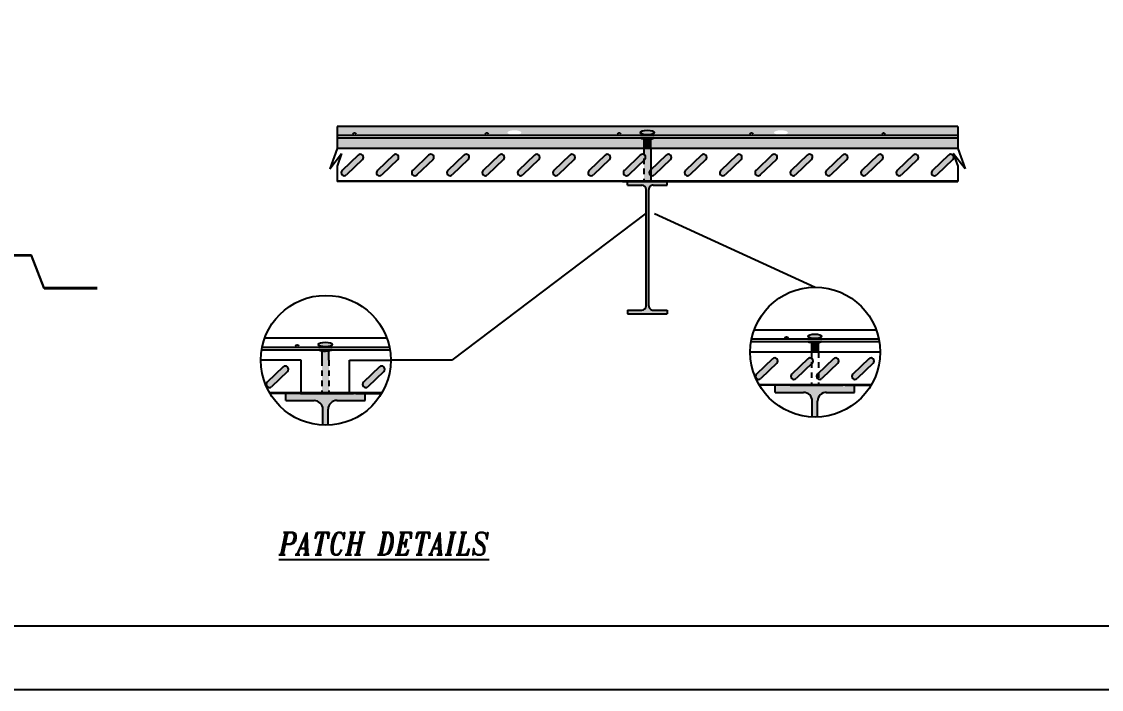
# Model space of a CAD drawing. Header units: inches. Extents: x 460503 to 460688, y 47570 to 48852.
# Drawn here: x 460544.34 to 460568.38, y 47651.02 to 47665.89 of the extents above; entities that cross this region are included whole.
import ezdxf
from ezdxf.enums import TextEntityAlignment as Align

# ---------------------------------------------------------------- set-up
doc = ezdxf.new("R2010")
doc.units = ezdxf.units.IN
doc.header["$MEASUREMENT"] = 0
doc.linetypes.add('HIDDEN2', pattern=[0.1875, 0.125, -0.0625])
for name, color, linetype in [('1', 1, 'Continuous'), ('4C', 4, 'Continuous'), ('DIM', 8, 'Continuous'), ('lateral brace', 5, 'Continuous'), ('Layer4', 118, 'Continuous')]:
    doc.layers.add(name, color=color, linetype=linetype)
doc.styles.add('ITALICT', font='italict')

# ---------------------------------------------------------------- blocks, each defined once
blk = doc.blocks.new('98]')
blk.add_hatch(color=5).paths.add_polyline_path([(49.588, -512.756), (49.908, -512.756), (49.908, -512.675), (49.008, -512.675), (49.008, -512.756), (49.328, -512.756, -0.414214), (49.428, -512.856), (49.428, -515.493, -0.414214), (49.328, -515.593), (49.008, -515.593), (49.008, -515.674), (49.908, -515.674), (49.908, -515.593), (49.588, -515.593, -0.419533), (49.488, -515.492), (49.488, -512.857, -0.419533)])
at = {"color": 4}
for p, q in [((49.008, -512.675), (49.908, -512.675)), ((49.008, -512.756), (49.008, -512.675)), ((49.908, -512.756), (49.908, -512.675)), ((49.008, -512.756), (49.328, -512.756)), ((49.428, -515.5), (49.428, -512.856)), ((49.428, -515.493), (49.428, -512.856)), ((49.488, -515.492), (49.488, -512.855)), ((49.587, -512.756), (49.908, -512.756)), ((49.008, -515.593), (49.328, -515.593)), ((49.008, -515.593), (49.008, -515.674)), ((49.587, -515.593), (49.908, -515.593)), ((49.908, -515.593), (49.908, -515.674)), ((49.008, -515.674), (49.908, -515.674))]:
    blk.add_line(p, q, dxfattribs=at)
for centre, start, end in [((49.328, -512.856), 0, 90), ((49.588, -512.856), 89.4807, 179.4807), ((49.328, -515.493), 270, 360), ((49.588, -515.493), 180.5193, 270.5193)]:
    blk.add_arc(centre, 0.1, start, end, dxfattribs=at)
blk = doc.blocks.new('pp')
at = {"color": 4}
for p, q in [((129.362, -536.118), (129, -536.465)), ((129.461, -536.22), (129.098, -536.568))]:
    blk.add_line(p, q, dxfattribs=at)
for centre, start, end in [((129.411, -536.169), 313.8237, 133.8237), ((129.049, -536.516), 133.8237, 313.8237)]:
    blk.add_arc(centre, 0.0709, start, end, dxfattribs=at)

msp = doc.modelspace()

# ---------------------------------------------------------------- hatches: boundary and pattern name
h = msp.add_hatch()
h.set_pattern_fill('AR-SAND', color=1, scale=0.098176, style=0)
h.set_pattern_definition([(37.5, (460517.23313, 48302.62114), (-0.00618445, 0.189168248), [0, -0.149227834, 0, -0.16689955, 0, -0.159536335]), (7.5, (460517.23313, 48302.62114), (0.17374996, 0.27706759), [0, -0.08050449, 0, -0.134501403, 0, -0.05154251]), (327.5, (460517.11237, 48302.62114), (0.305734634, 0.000555584), [0, -0.049088103, 0, -0.17671717, 0, -0.230714085]), (317.5, (460517.11237, 48302.62114), (0.29513011, 0.08616686), [0, -0.02454405, 0, -0.115847923, 0, -0.13253788])])
h.paths.add_polyline_path([(460556.92194205, 47663.55838538), (460554.58582758, 47663.55838538), (460554.68215969, 47663.40656131, -0.5913692562), (460554.72715646, 47663.38182161, -0.4142135624), (460554.697857, 47663.35252214), (460556.86441542, 47663.35252214, -0.0370201507)])
edge = h.paths.add_edge_path(flags=16)
edge.add_ellipse((460555.3124209, 47663.41931082), major_axis=(0.15587525, 0), ratio=0.3292704758, start_angle=0, end_angle=360)
h.paths.add_polyline_path([(460554.58582758, 47663.55838538), (460554.23901928, 47663.55838538), (460554.2984061, 47663.35252214), (460554.697857, 47663.35252214, -0.4142135624), (460554.66855754, 47663.38182161, -0.2567793378), (460554.68215969, 47663.40656131)])
h.paths.add_polyline_path([(460554.23901928, 47663.55838538), (460551.36440268, 47663.55838538), (460551.36440268, 47663.35252214), (460551.75257081, 47663.35252214, -0.4142135624), (460551.72327135, 47663.38182161, -1), (460551.78187027, 47663.38182161, -0.4142135624), (460551.75257081, 47663.35252214), (460554.2984061, 47663.35252214)])
h.paths.add_polyline_path([(460556.85388007, 47663.29392322), (460551.36440268, 47663.29392322), (460551.36440268, 47663.06750435), (460556.8360365, 47663.06750435, -0.039342906)])
h.paths.add_polyline_path([(460559.7090882, 47663.29392322), (460556.85388007, 47663.29392322, 0.039342906), (460556.8360365, 47663.06750435), (460558.81229171, 47663.06750435), (460559.72693177, 47663.06750435, 0.039342906)])
h.paths.add_polyline_path([(460559.64102622, 47663.55838538), (460556.92194205, 47663.55838538, 0.0370201507), (460556.86441542, 47663.35252214), (460557.64314319, 47663.35252214, -0.4142135624), (460557.61384372, 47663.38182161, -1), (460557.67244265, 47663.38182161, -0.4142135624), (460557.64314319, 47663.35252214), (460559.69855285, 47663.35252214, 0.0370201507)])
h.paths.add_polyline_path([(460565.18399071, 47663.29392322), (460559.7090882, 47663.29392322, -0.039342906), (460559.72693177, 47663.06750435), (460565.18399071, 47663.06750435)])
h.paths.add_polyline_path([(460565.18399071, 47663.55838538), (460559.64102622, 47663.55838538, -0.0370201507), (460559.69855285, 47663.35252214), (460560.58842938, 47663.35252214, -0.4142135624), (460560.55912991, 47663.38182161, -1), (460560.61772884, 47663.38182161, -0.4142135624), (460560.58842938, 47663.35252214), (460563.53371557, 47663.35252214, -0.4142135624), (460563.5044161, 47663.38182161, -1), (460563.56301503, 47663.38182161, -0.4142135624), (460563.53371557, 47663.35252214), (460565.18399071, 47663.35252214)])
edge = h.paths.add_edge_path(flags=16)
edge.add_ellipse((460561.2453593, 47663.41931082), major_axis=(-0.15587525, 0), ratio=0.3292704758, start_angle=0, end_angle=360)
h = msp.add_hatch(color=166)
edge = h.paths.add_edge_path()
edge.add_ellipse((460558.27232257, 47663.41931082), major_axis=(0.15587525, 0), ratio=0.3292704758, start_angle=0, end_angle=360)
h = msp.add_hatch(color=166)
edge = h.paths.add_edge_path()
edge.add_ellipse((460558.27232257, 47663.41931082), major_axis=(0.15587525, 0), ratio=0.3292704758, start_angle=180, end_angle=360, ccw=False)
edge.add_line((460558.11644732, 47663.4173354), (460558.11644732, 47663.30393529))
edge.add_ellipse((460558.26891516, 47663.32746088), major_axis=(0.16837817, 0), ratio=0.3292704758, start_angle=205.108160301, end_angle=341.081669252)
edge.add_line((460558.42819782, 47663.30948549), (460558.42819782, 47663.4173354))
h = msp.add_hatch(color=166)
edge = h.paths.add_edge_path()
edge.add_line((460558.19625907, 47663.06750435), (460558.35213432, 47663.06750435))
edge.add_line((460558.35213432, 47663.06750435), (460558.35213432, 47663.27926376))
edge.add_ellipse((460558.26891516, 47663.32746088), major_axis=(0.16837817, 0), ratio=0.3292704758, start_angle=244.436863542, end_angle=299.619620997, ccw=False)
edge.add_line((460558.19625907, 47663.27744612), (460558.19625907, 47663.06750435))
for color, points in [(253, [(460551.92899723, 47662.81977329, 1), (460551.83257321, 47662.92024004), (460551.47693639, 47662.57891386, 1), (460551.5733604, 47662.47844711)]), (253, [(460552.71440688, 47662.81977329, 1), (460552.61798286, 47662.92024004), (460552.26234604, 47662.57891386, 1), (460552.35877005, 47662.47844711)]), (253, [(460553.49981653, 47662.81977329, 1), (460553.40339251, 47662.92024004), (460553.04775569, 47662.57891386, 1), (460553.1441797, 47662.47844711)]), (253, [(460554.28522618, 47662.81977329, 1), (460554.18880216, 47662.92024004), (460553.83316534, 47662.57891386, 1), (460553.92958935, 47662.47844711)]), (253, [(460555.07063583, 47662.81977329, 1), (460554.97421181, 47662.92024004), (460554.61857499, 47662.57891386, 1), (460554.714999, 47662.47844711)]), (253, [(460555.85604548, 47662.81977329, 1), (460555.75962146, 47662.92024004), (460555.40398464, 47662.57891386, 1), (460555.50040865, 47662.47844711)]), (253, [(460556.64145513, 47662.81977329, 1), (460556.54503111, 47662.92024004), (460556.18939429, 47662.57891386, 1), (460556.2858183, 47662.47844711)]), (253, [(460557.42686478, 47662.81977329, 1), (460557.33044076, 47662.92024004), (460556.97480394, 47662.57891386, 1), (460557.07122796, 47662.47844711)]), (253, [(460558.21227443, 47662.81977329, 1), (460558.11585041, 47662.92024004), (460557.76021359, 47662.57891386, 1), (460557.85663761, 47662.47844711)]), (166, [(460558.35213432, 47663.06750435), (460558.19625907, 47663.06750435), (460558.19625907, 47662.9317413, -0.5130080692), (460558.21227443, 47662.81977329), (460558.19625907, 47662.80440238), (460558.19625907, 47662.34069758), (460558.35213432, 47662.34069758), (460558.35213432, 47662.46612624, -0.5212821549), (460558.3344961, 47662.57891386), (460558.35213432, 47662.59584232)]), (253, [(460558.78655694, 47662.81977329, 1), (460558.69013293, 47662.92024004), (460558.3344961, 47662.57891386, 1), (460558.43092012, 47662.47844711)]), (253, [(460559.57196659, 47662.81977329, 1), (460559.47554258, 47662.92024004), (460559.11990575, 47662.57891386, 1), (460559.21632977, 47662.47844711)]), (253, [(460560.35737624, 47662.81977329, 1), (460560.26095223, 47662.92024004), (460559.9053154, 47662.57891386, 1), (460560.00173942, 47662.47844711)]), (253, [(460561.14278589, 47662.81977329, 1), (460561.04636188, 47662.92024004), (460560.69072505, 47662.57891386, 1), (460560.78714907, 47662.47844711)]), (253, [(460561.92819555, 47662.81977329, 1), (460561.83177153, 47662.92024004), (460561.4761347, 47662.57891386, 1), (460561.57255872, 47662.47844711)]), (253, [(460562.7136052, 47662.81977329, 1), (460562.61718118, 47662.92024004), (460562.26154435, 47662.57891386, 1), (460562.35796837, 47662.47844711)]), (253, [(460563.49901485, 47662.81977329, 1), (460563.40259083, 47662.92024004), (460563.046954, 47662.57891386, 1), (460563.14337802, 47662.47844711)]), (253, [(460564.2844245, 47662.81977329, 1), (460564.18800048, 47662.92024004), (460563.83236365, 47662.57891386, 1), (460563.92878767, 47662.47844711)]), (253, [(460565.06983415, 47662.81977329, 1), (460564.97341013, 47662.92024004), (460564.6177733, 47662.57891386, 1), (460564.71419732, 47662.47844711)]), (255, [(460561.15422321, 47658.28461948, 1), (460561.05779919, 47658.38508623), (460560.70216236, 47658.04376005, 1), (460560.79858638, 47657.9432933)]), (255, [(460561.93963286, 47658.28461948, 1), (460561.84320884, 47658.38508623), (460561.48757201, 47658.04376005, 1), (460561.58399603, 47657.9432933)]), (255, [(460562.51391537, 47658.28461948, 1), (460562.41749135, 47658.38508623), (460562.06185453, 47658.04376005, 1), (460562.15827854, 47657.9432933)]), (255, [(460563.29932502, 47658.28461948, 1), (460563.202901, 47658.38508623), (460562.84726418, 47658.04376005, 1), (460562.94368819, 47657.9432933)]), (255, [(460550.25928137, 47658.10338531, 1), (460550.16285735, 47658.20385206), (460549.80722053, 47657.86252588, 1), (460549.90364455, 47657.76205913)]), (255, [(460552.40438319, 47658.10338531, 1), (460552.30795917, 47658.20385206), (460551.95232234, 47657.86252588, 1), (460552.04874636, 47657.76205913)]), (166, [(460551.04810209, 47657.25912267), (460551.04810209, 47656.90716712, 0.0202483756), (460551.16512448, 47656.90657665), (460551.16512448, 47657.25735111, -0.4195329146), (460551.36324847, 47657.45547509), (460551.99019914, 47657.45547509), (460551.99019914, 47657.61449197), (460551.50789996, 47657.61449197), (460550.22302743, 47657.61449197), (460550.22302743, 47657.45547509), (460550.85174967, 47657.45547509, -0.4142135624)]), (166, [(460561.94304392, 47657.44035685), (460561.94304392, 47657.08840129, 0.0202483756), (460562.06006632, 47657.08781082), (460562.06006632, 47657.43858528, -0.4195329146), (460562.2581903, 47657.63670926), (460562.88514098, 47657.63670926), (460562.88514098, 47657.79572614), (460562.4028418, 47657.79572614), (460561.11796926, 47657.79572614), (460561.11796926, 47657.63670926), (460561.74669151, 47657.63670926, -0.4142135624)])]:
    msp.add_hatch(color=color).paths.add_polyline_path(points)
h = msp.add_hatch(color=166)
edge = h.paths.add_edge_path()
edge.add_ellipse((460561.999681, 47658.88415701), major_axis=(0.15587525, 0), ratio=0.3292704758, start_angle=0, end_angle=360)
h = msp.add_hatch(color=166)
edge = h.paths.add_edge_path()
edge.add_ellipse((460561.999681, 47658.88415701), major_axis=(0.15587525, 0), ratio=0.3292704758, start_angle=180, end_angle=360, ccw=False)
edge.add_line((460561.84380574, 47658.88218159), (460561.84380574, 47658.76878148))
edge.add_ellipse((460561.99627359, 47658.79230707), major_axis=(0.16837817, 0), ratio=0.3292704758, start_angle=205.108160301, end_angle=341.081669252)
edge.add_line((460562.15555625, 47658.77433168), (460562.15555625, 47658.88218159))
h = msp.add_hatch(color=166)
edge = h.paths.add_edge_path()
edge.add_ellipse((460551.10473916, 47658.70292284), major_axis=(0.15587525, 0), ratio=0.3292704758, start_angle=0, end_angle=360)
h = msp.add_hatch(color=166)
edge = h.paths.add_edge_path()
edge.add_ellipse((460551.10473916, 47658.70292284), major_axis=(0.15587525, 0), ratio=0.3292704758, start_angle=180, end_angle=360, ccw=False)
edge.add_line((460550.94886391, 47658.70094742), (460550.94886391, 47658.58754731))
edge.add_ellipse((460551.10133175, 47658.6110729), major_axis=(0.16837817, 0), ratio=0.3292704758, start_angle=205.108160301, end_angle=341.081669252)
edge.add_line((460551.26061442, 47658.59309751), (460551.26061442, 47658.70094742))
h = msp.add_hatch(color=166)
edge = h.paths.add_edge_path()
edge.add_line((460561.92361749, 47658.53235054), (460562.07949274, 47658.53235054))
edge.add_line((460562.07949274, 47658.53235054), (460562.07949274, 47658.74410995))
edge.add_ellipse((460561.99627359, 47658.79230707), major_axis=(0.16837817, 0), ratio=0.3292704758, start_angle=244.436863542, end_angle=299.619620997, ccw=False)
edge.add_line((460561.92361749, 47658.74229231), (460561.92361749, 47658.53235054))
h = msp.add_hatch(color=166)
edge = h.paths.add_edge_path()
edge.add_ellipse((460551.10133175, 47658.6110729), major_axis=(0.16837817, 0), ratio=0.3292704758, start_angle=244.436863542, end_angle=299.619620997, ccw=False)
edge.add_line((460551.02867566, 47658.56105814), (460551.02867566, 47657.62430959))
edge.add_line((460551.02867566, 47657.62430959), (460551.18455091, 47657.62430959))
edge.add_line((460551.18455091, 47657.62430959), (460551.18455091, 47658.56287578))

# ---------------------------------------------------------------- linework, layer by layer
at = {"color": 4}
for p, q in [((460565.18399071, 47663.55838538), (460551.36440268, 47663.55838538)), ((460551.36440268, 47663.55838538), (460551.36440268, 47663.06750435)), ((460565.18399071, 47663.55838538), (460565.18399071, 47663.06750435)), ((460565.18399071, 47663.06750435), (460551.36440268, 47663.06750435)), ((460551.36440268, 47662.67085472), (460551.36440268, 47662.33087995)), ((460565.18024246, 47662.67085472), (460565.18024246, 47662.33087995)), ((460565.18024246, 47662.34069758), (460551.36440268, 47662.34069758)), ((460557.83433858, 47662.33087995), (460551.36440268, 47662.33087995)), ((460558.67548337, 47662.33087995), (460565.18024246, 47662.33087995)), ((460552.47344282, 47658.8419974), (460549.75435864, 47658.8419974)), ((460563.36838465, 47659.02323157), (460560.64930047, 47659.02323157)), ((460550.56851827, 47658.35111637), (460549.66845309, 47658.35111637)), ((460550.56851827, 47657.61449197), (460550.56851827, 47658.35111637)), ((460551.6447083, 47657.61449197), (460551.6447083, 47658.35111637)), ((460551.6447083, 47658.35111637), (460552.55934837, 47658.35111637)), ((460563.4542902, 47658.53235054), (460560.56339492, 47658.53235054)), ((460552.36332891, 47657.62430959), (460549.86447254, 47657.62430959)), ((460552.35756603, 47657.61449197), (460549.87023543, 47657.61449197)), ((460550.22302743, 47657.45547509), (460550.22302743, 47657.61449197)), ((460551.99019914, 47657.45547509), (460551.99019914, 47657.61449197)), ((460563.25827075, 47657.80554377), (460560.75941437, 47657.80554377)), ((460563.25250786, 47657.79572614), (460560.76517726, 47657.79572614)), ((460561.11796926, 47657.63670926), (460561.11796926, 47657.79572614)), ((460561.11796926, 47657.63670926), (460561.74669151, 47657.63670926)), ((460562.25463103, 47657.63670926), (460562.88514098, 47657.63670926)), ((460562.88514098, 47657.63670926), (460562.88514098, 47657.79572614)), ((460550.22302743, 47657.45547509), (460550.85174967, 47657.45547509)), ((460551.3596892, 47657.45547509), (460551.99019914, 47657.45547509)), ((460561.94304392, 47657.08840129), (460561.94304392, 47657.44035685)), ((460562.06006632, 47657.08781082), (460562.06006632, 47657.44214455)), ((460551.04810209, 47656.90716712), (460551.04810209, 47657.25912267)), ((460551.16512448, 47656.90657665), (460551.16512448, 47657.26091037))]:
    msp.add_line(p, q, dxfattribs=at)
at = {"color": 3}
for p, q in [((460565.18399071, 47663.35252214), (460551.36440268, 47663.35252214)), ((460565.18399071, 47663.29392322), (460551.36440268, 47663.29392322)), ((460563.42591127, 47658.81736833), (460560.59177385, 47658.81736833)), ((460552.54150479, 47658.57753524), (460549.68629666, 47658.57753524)), ((460552.53096944, 47658.63613416), (460549.69683202, 47658.63613416)), ((460563.43644663, 47658.75876941), (460560.58123849, 47658.75876941))]:
    msp.add_line(p, q, dxfattribs=at)
at = {"color": 5}
for p, q in [((460558.19625907, 47663.27744612), (460558.19625907, 47663.06750435)), ((460558.35213432, 47663.06750435), (460558.35213432, 47663.27926376)), ((460558.24494109, 47661.62251871), (460553.91965963, 47658.35111637)), ((460558.42773595, 47661.61743271), (460562.00884256, 47659.97779818)), ((460561.92361749, 47658.74229231), (460561.92361749, 47658.53235054)), ((460562.07949274, 47658.53235054), (460562.07949274, 47658.74410995)), ((460551.02867566, 47658.56105814), (460551.02867566, 47658.35111637)), ((460551.18455091, 47658.35111637), (460551.18455091, 47658.56287578)), ((460553.91965963, 47658.35111637), (460552.55934837, 47658.35111637))]:
    msp.add_line(p, q, dxfattribs=at)
at = {"color": 2}
for p, q in [((460551.36440268, 47663.06750435), (460551.20064991, 47662.61327674)), ((460551.20064991, 47662.61327674), (460551.46315595, 47662.95033047)), ((460551.46315595, 47662.95033047), (460551.36440268, 47662.67085472)), ((460565.34399524, 47662.61327674), (460565.0814892, 47662.95033047)), ((460565.0814892, 47662.95033047), (460565.18024246, 47662.67085472)), ((460565.18024246, 47663.06750435), (460565.34399524, 47662.61327674)), ((460557.72023131, 47662.33087995), (460558.89834578, 47662.33087995)), ((460558.95028163, 47662.33087995), (460565.18024246, 47662.33087995)), ((460561.17373335, 47662.34069758), (460561.3207335, 47662.34069758)), ((460544.56180289, 47660.68768777), (460544.03717069, 47660.68768777)), ((460544.56180289, 47660.67787015), (460544.03717069, 47660.67787015)), ((460544.84758849, 47659.960881), (460544.56180289, 47660.68768777)), ((460544.84758849, 47659.95106338), (460544.56180289, 47660.67787015)), ((460546.02570296, 47659.960881), (460544.84758849, 47659.960881)), ((460544.84758849, 47659.95106338), (460546.02570296, 47659.95106338)), ((460550.5526479, 47657.61449197), (460551.73076238, 47657.61449197)), ((460551.78269822, 47657.61449197), (460552.35756603, 47657.61449197)), ((460561.44758973, 47657.79572614), (460562.62570421, 47657.79572614)), ((460562.67764005, 47657.79572614), (460563.25250786, 47657.79572614))]:
    msp.add_line(p, q, dxfattribs=at)
at = {"color": 5, "linetype": 'HIDDEN2'}
for p, q in [((460558.19625907, 47663.06750435), (460558.19625907, 47662.34069758)), ((460551.02867566, 47658.35111637), (460551.02867566, 47657.62430959)), ((460551.18455091, 47658.35111637), (460551.18455091, 47657.62430959)), ((460561.92361749, 47658.53235054), (460561.92361749, 47657.80554377)), ((460562.07949274, 47658.53235054), (460562.07949274, 47657.80554377))]:
    msp.add_line(p, q, dxfattribs=at)
at = {"color": 166}
msp.add_line((460558.35213432, 47663.06750435), (460558.35213432, 47662.34069758), dxfattribs=at)
at = {"color": 3}
for centre in [(460551.75257081, 47663.38182161), (460554.697857, 47663.38182161), (460557.64314319, 47663.38182161), (460560.58842938, 47663.38182161), (460563.53371557, 47663.38182161), (460561.37050161, 47658.8466678), (460550.47555978, 47658.66543363)]:
    msp.add_circle(centre, 0.02929946, dxfattribs=at)
at = {"color": 5}
for centre in [(460551.11390073, 47658.35111637), (460562.00884256, 47658.53235054)]:
    msp.add_circle(centre, 1.44544764, dxfattribs=at)
at = {"color": 4}
for centre, start, end in [((460561.74669151, 47657.44035685), 0, 90), ((460562.25641067, 47657.44036491), 89.480694288, 179.480694294), ((460550.85174967, 47657.25912267), 0, 90), ((460551.36146883, 47657.25913074), 89.480694288, 179.480694294)]:
    msp.add_arc(centre, 0.19635241, start, end, dxfattribs=at)
at = {"color": 5}
for centre, major_axis, start_param, end_param in [((460558.27232257, 47663.41931082), (0.15587525, 0), -1.5707963268, 4.7123889804), ((460558.26891516, 47663.32746088), (0.16837817, 0), 3.57981272, 5.9529981466), ((460561.999681, 47658.88415701), (0.15587525, 0), -1.5707963268, 4.7123889804), ((460551.10473916, 47658.70292284), (0.15587525, 0), -1.5707963268, 4.7123889804), ((460551.10133175, 47658.6110729), (0.16837817, 0), 3.57981272, 5.9529981466), ((460561.99627359, 47658.79230707), (0.16837817, 0), 3.57981272, 5.9529981466)]:
    msp.add_ellipse(centre, major_axis=major_axis, ratio=0.3292704758, start_param=start_param, end_param=end_param, dxfattribs=at)
at = {"layer": '1'}
msp.add_lwpolyline([(460507.46120186, 47652.43995771), (460588.72955203, 47652.43995771), (460588.72955203, 47709.07295435), (460507.46120186, 47709.07295435)], close=True, dxfattribs=at)
at = {"layer": 'DIM'}
msp.add_lwpolyline([(460506.04537694, 47651.0241328), (460590.14537694, 47651.0241328), (460590.14537694, 47710.48877926), (460506.04537694, 47710.48877926)], close=True, dxfattribs=at)
at = {"layer": 'lateral brace'}
msp.add_lwpolyline([(460506.04537694, 47651.0241328), (460590.14537694, 47651.0241328), (460590.14537694, 47710.48877926), (460506.04537694, 47710.48877926)], close=True, dxfattribs=at)
at = {"layer": 'Layer4'}
msp.add_lwpolyline([(460590.14537694, 47710.48877926), (460506.04537694, 47710.48877926), (460506.04537694, 47651.0241328), (460590.14537694, 47651.0241328)], close=True, dxfattribs=at)

# ---------------------------------------------------------------- block references
at = {"color": 4, "xscale": 0.981762063031268, "yscale": 0.981762063031268, "zscale": 0.981762063031268}
for name, p in [('pp', (460424.82956232, 48189.26020683)), ('pp', (460425.61497197, 48189.26020683)), ('pp', (460426.40038162, 48189.26020683)), ('pp', (460427.18579127, 48189.26020683)), ('pp', (460427.97120092, 48189.26020683)), ('pp', (460428.75661057, 48189.26020683)), ('pp', (460429.54202022, 48189.26020683)), ('pp', (460430.32742987, 48189.26020683)), ('pp', (460431.11283953, 48189.26020683)), ('pp', (460431.68712204, 48189.26020683)), ('pp', (460432.47253169, 48189.26020683)), ('pp', (460433.25794134, 48189.26020683)), ('pp', (460434.82876064, 48189.26020683)), ('pp', (460435.61417029, 48189.26020683)), ('pp', (460436.39957994, 48189.26020683)), ('pp', (460437.18498959, 48189.26020683)), ('pp', (460437.97039924, 48189.26020683)), ('98]', (460509.71846399, 48165.65557595)), ('pp', (460434.0547883, 48184.72505302)), ('pp', (460434.84019795, 48184.72505302)), ('pp', (460435.41448046, 48184.72505302)), ('pp', (460436.19989011, 48184.72505302)), ('pp', (460423.15984647, 48184.54381885)), ('pp', (460425.30494828, 48184.54381885))]:
    msp.add_blockref(name, p, dxfattribs=at)
at = {"color": 253, "xscale": 0.981762063031268, "yscale": 0.981762063031268, "zscale": 0.981762063031268}
msp.add_blockref('pp', (460434.04335099, 48189.26020683), dxfattribs=at)

# ---------------------------------------------------------------- texts
at = {"layer": '4C', "style": 'ITALICT', "width": 0.8}
msp.add_text('%%UPATCH DETAILS', height=0.5, dxfattribs=at).set_placement((460552.41152776, 47654.01624447), align=Align.CENTER)

doc.saveas('drawing.dxf')
